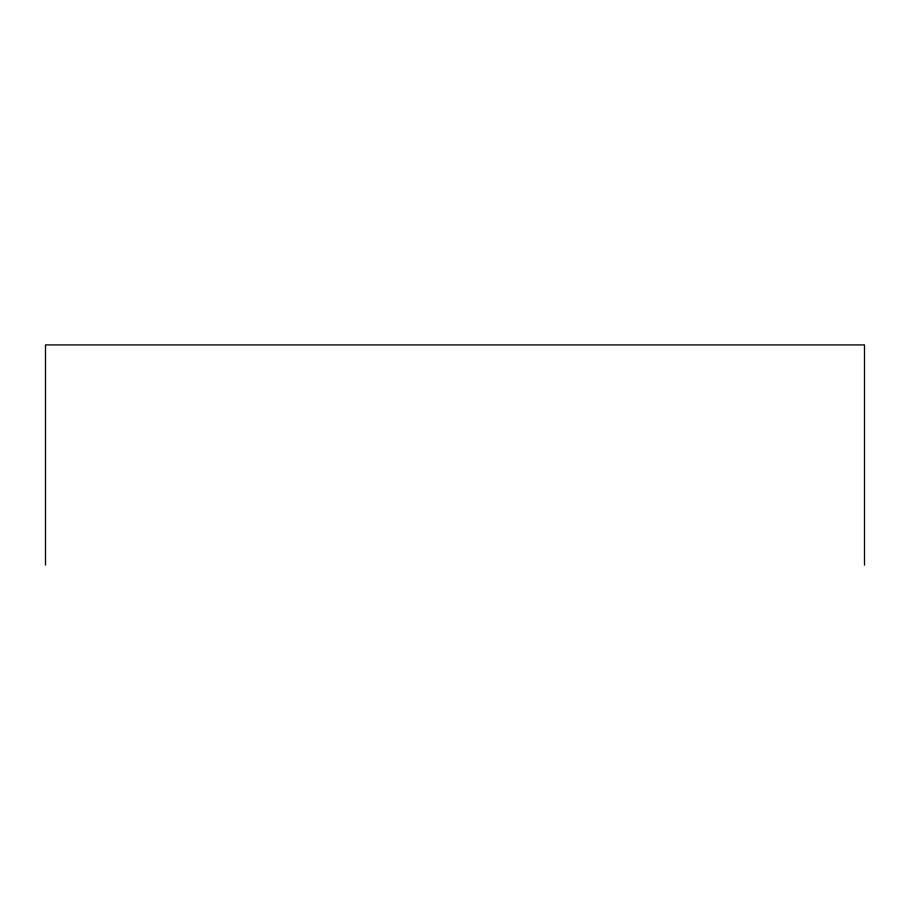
<?xml version="1.0" encoding="UTF-8"?>
<svg xmlns="http://www.w3.org/2000/svg" width="910" height="910" viewBox="0 0 910 910"><rect width="100%" height="100%" fill="white"/><g stroke="black" fill="none" stroke-linecap="round" stroke-linejoin="round"><path stroke-width="1.36" d="M864.5 565.087L864.5 344.913L45.5 344.913L45.5 565.087"/></g></svg>
